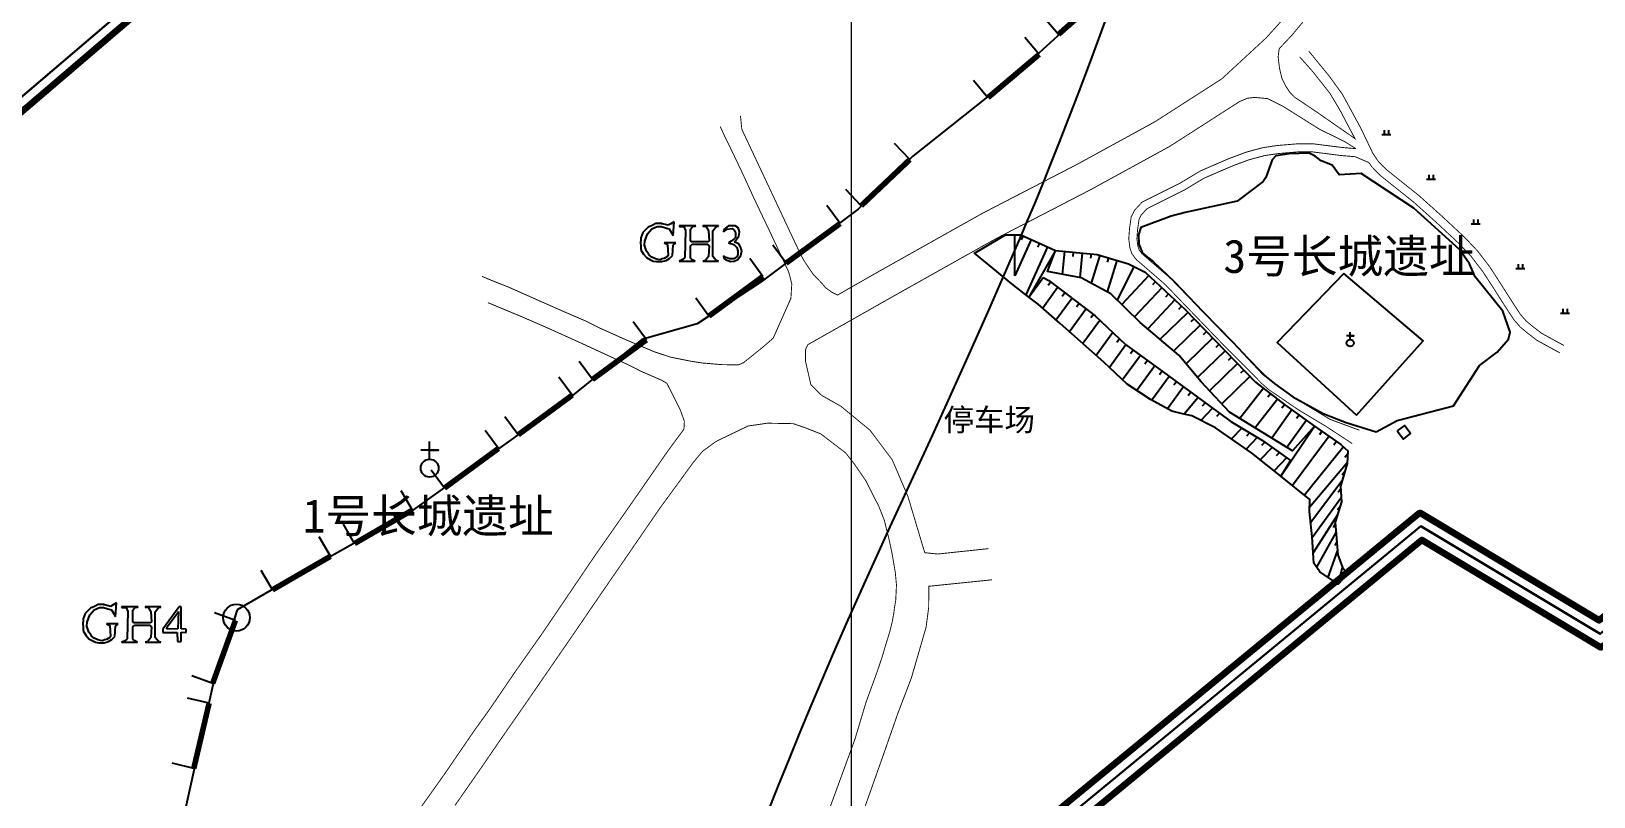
# Model space of a CAD drawing. Header units: millimetres. Extents: x 37412591 to 74834139, y 4258245 to 8527567.
# Drawn here: x 37414133 to 37414832, y 4261630 to 4261973 of the extents above; entities that cross this region are included whole.
import ezdxf
from ezdxf.enums import TextEntityAlignment as Align

# ---------------------------------------------------------------- set-up
doc = ezdxf.new("R2010")
doc.units = ezdxf.units.MM
doc.linetypes.add('X2', pattern=[10, 8, -2])
doc.linetypes.add('X3', pattern=[5, 4, -1])
for name, color, linetype in [('6号煤底板等高线', 7, 'Continuous'), ('BJ', 7, 'Continuous'), ('DLDW', 11, 'Continuous'), ('DLSS', 4, 'Continuous'), ('DMTZ', 3, 'Continuous'), ('JMD', 6, 'Continuous'), ('MAPLAYER_5', 7, 'Continuous'), ('TREE_LAYER', 7, 'Continuous'), ('ZBTZ', 3, 'Continuous'), ('图层1', 7, 'Continuous')]:
    doc.layers.add(name, color=color, linetype=linetype)
doc.layers.add('ASSIST', color=7, linetype='Continuous', plot=False)
doc.layers.add('保安煤柱线', color=1, linetype='线圈线（保安煤柱线） ----0-----0----0-----0----0-----0--', lineweight=30)
doc.styles.add('宋体', font='SimSun.ttf', dxfattribs={"height": 2})
doc.linetypes.add('1161', pattern='A,0,[149,AAA.SHX,S=0.15,R=0,X=0,Y=0],-1.6', length=1.6)
doc.linetypes.add('444', pattern='A,4.5,[145,AAA.SHX,S=1,R=0,X=0,Y=1],4.5,-0.5,[146,AAA.SHX,S=1,R=0,X=0,Y=0],-0.5', length=10)
doc.linetypes.add('FENCELINE1', pattern='A,6.35,-2.54,[133,ltypeshp.shx,S=2.54,R=0,X=-2.54,Y=0],-2.54,25.4', length=36.83)
doc.linetypes.add('线圈线（保安煤柱线） ----0-----0----0-----0----0-----0--', pattern='A,14.5,-2,[133,ltypeshp.shx,S=0.5,R=0,X=0,Y=0],-3,25.4', length=44.9)

# ---------------------------------------------------------------- blocks, each defined once
blk = doc.blocks.new('gc282')
at = {"linetype": 'Continuous'}
for points in [[(0, 1.6), (0.8, 1.6), (-0.8, 1.6)], [(0, 0.8), (0, 1.6), (0, 2.4)]]:
    blk.add_lwpolyline(points, dxfattribs=at)
blk.add_circle((0, 0), 0.8, dxfattribs=at)
blk = doc.blocks.new('gc119')
for p, q in [((-1, 0), (1, 0)), ((-0.5, 1), (-0.5, 0)), ((0.5, 1), (0.5, 0))]:
    blk.add_line(p, q)
blk = doc.blocks.new('7')
at = {"layer": 'BJ'}
for p, q in [((-3, 0), (-3, 2)), ((3, 0), (3, 2))]:
    blk.add_line(p, q, dxfattribs=at)
at = {"layer": 'BJ', "const_width": 0.5}
blk.add_lwpolyline([(-3, 0), (3, 0)], dxfattribs=at)
blk = doc.blocks.new('*E40')
at = {"layer": '图层1', "lineweight": 15}
for p, xscale, yscale, rotation in [((1106783, 3433817), 4999.999995930825, 5000.000000953673, 41.41326510113162), ((1075381, 3405216), 4999.99999697427, 5000.000000953673, 40.18612156290437), ((1018024, 3357470), 4999.999998545144, 5000.000000953673, 43.51513070621582), ((985618, 3330303), 5000.000001420904, 4999.999999999994, 36.26294556934471), ((951080, 3306632), 5000.000001420904, 4999.999999999994, 36.26294556934471), ((898866, 3278199), 5000.000001420904, 4999.999999999994, 36.26294556934471), ((865636, 3253449), 5000.000001420904, 4999.999999999994, 36.26294556934471), ((832571, 3229560), 5000.000001420904, 4999.999999999994, 36.26294556934471), ((793223, 3203377), 4999.999997710018, 5000.000000000002, 30.0377956473408), ((756469, 3182641), 4999.999997710018, 5000.000000000002, 30.0377956473408), ((721821, 3147363), 4999.999999121524, 5000.000000953673, 70.12100120253399), ((711685, 3109781), 4999.999998315005, 5000.000000953668, 76.77431076027469)]:
    blk.add_blockref('7', p, dxfattribs=dict(at, xscale=xscale, yscale=yscale, rotation=rotation))
blk = doc.blocks.new('SUB_BLK_48')
at = {"color": 4}
blk.add_circle((0, 0), 0.5, dxfattribs=at)

msp = doc.modelspace()

# ---------------------------------------------------------------- linework, layer by layer
at = {"linetype": 'ByBlock', "lineweight": 20}
msp.add_line((37414500, 4258300.88, 4910.12), (37414500, 4263462.94, 4910.12), dxfattribs=at)
at = {"color": 1, "linetype": 'FENCELINE1', "lineweight": 30, "ltscale": 2}
msp.add_line((37415664.8, 4263256.88, 4911.4), (37412934.63, 4260923.63, 4911.4), dxfattribs=at)
at = {"color": 1, "lineweight": 100, "ltscale": 10, "elevation": 1295.67}
msp.add_lwpolyline([(37413633.92, 4261260.19), (37413509.14, 4261408.06), (37414990.14, 4262673.74), (37415123.6, 4262517.44), (37414883.13, 4262194.51), (37414963.55, 4262099.32), (37414980.5, 4261829.13), (37414834.97, 4261709.37), (37414754.59, 4261757.6), (37414557.63, 4261595.53), (37414091.19, 4261078.21), (37413948.29, 4261167.05), (37413786.59, 4261178.42), (37413633.92, 4261260.19)], dxfattribs=at)
at = {"color": 3, "lineweight": 100, "ltscale": 10}
msp.add_polyline3d([(37413501.52, 4261401.53, 0), (37413627.52, 4261252.28, 1276.58), (37413783.75, 4261168.59, 1276.58), (37413945.12, 4261157.25, 1276.58), (37414093.01, 4261065.3, 20.79), (37414564.56, 4261588.28, -1731.01), (37414755.49, 4261745.4, 0), (37414835.87, 4261697.17, 0), (37414990.8, 4261824.65, 0), (37414973.33, 4262103.25, 0)], dxfattribs=at)
at = {"layer": '6号煤底板等高线', "elevation": 3681.95}
msp.add_lwpolyline([(37414463.05, 4261624.5), (37414467.37, 4261635.43), (37414472.09, 4261647.12), (37414477.05, 4261659.25), (37414482, 4261671.13), (37414487.06, 4261683.09), (37414492.18, 4261695.02), (37414497.99, 4261708.31), (37414505.74, 4261725.57), (37414517.41, 4261751.19), (37414536.27, 4261792.18), (37414542.01, 4261804.74), (37414551.58, 4261825.96), (37414561.07, 4261847.25), (37414571.12, 4261870.16), (37414575.4, 4261880.07), (37414578.65, 4261887.71), (37414582.4, 4261896.68), (37414585.99, 4261905.43), (37414589.66, 4261914.52), (37414592.91, 4261922.72), (37414597.42, 4261934.27), (37414602.03, 4261946.27), (37414606.67, 4261958.52), (37414610.88, 4261969.82), (37414615.36, 4261982.07)], dxfattribs=at)
at = {"layer": 'ASSIST', "linetype": 'Continuous', "flags": 128}
for points in [[(37414569.05, 4261882.08), (37414575.84, 4261882.08), (37414591.43, 4261875.05), (37414579.48, 4261854.17), (37414571.83, 4261860.14), (37414555.08, 4261873.83)], [(37414591.43, 4261875.05), (37414610.09, 4261873.28), (37414624.15, 4261869), (37414631.59, 4261865.37), (37414649.49, 4261848.55), (37414680.97, 4261816.09), (37414694.11, 4261805.87), (37414707.48, 4261796.41), (37414697.54, 4261785.24), (37414669.33, 4261802.65), (37414656.73, 4261816.21), (37414646.71, 4261828.08), (37414629.32, 4261842.74), (37414616.23, 4261855.58), (37414602.9, 4261862.76), (37414587.88, 4261865.55)], [(37414585.83, 4261862.94), (37414588.44, 4261861.61), (37414609.2, 4261845.76), (37414622.74, 4261832.92), (37414639.81, 4261820.5), (37414659.99, 4261805.68), (37414669.99, 4261798.36), (37414684.08, 4261789.88), (37414696.62, 4261780.92), (37414692.29, 4261773.99), (37414679.19, 4261784.44), (37414663.1, 4261795.54), (37414652.5, 4261800.92), (37414648.36, 4261801.84), (37414643.46, 4261803.05), (37414633.96, 4261808.32), (37414623.48, 4261815.14), (37414613.02, 4261825.03), (37414593.53, 4261842.32), (37414583.61, 4261850.95), (37414579.48, 4261854.17)], [(37414707.48, 4261796.41), (37414719.18, 4261788.14), (37414722.33, 4261785.27), (37414722.03, 4261779.59), (37414719.14, 4261769.41), (37414719.53, 4261762.51), (37414716.69, 4261753.28), (37414717.84, 4261738.67), (37414719.89, 4261733.11), (37414722.38, 4261730.26), (37414718.05, 4261725.63), (37414709.82, 4261731.13), (37414707.14, 4261734.92), (37414706.43, 4261746.76), (37414705.17, 4261758.17), (37414705.39, 4261763.54), (37414692.29, 4261773.99)]]:
    msp.add_lwpolyline(points, close=True, dxfattribs=at)
at = {"layer": 'DLDW', "linetype": '1161', "elevation": 4910.12, "flags": 128}
msp.add_lwpolyline([(37414726.26, 4261801.27), (37414756.05, 4261834.53), (37414720.52, 4261864.66), (37414690.65, 4261833.83)], close=True, dxfattribs=at)
at = {"layer": 'DLSS', "linetype": 'X2', "const_width": 0.4, "elevation": 4910.12, "flags": 128}
msp.add_lwpolyline([(37414691.6, 4261965.38), (37414697.2, 4261971.3), (37414702.96, 4261978.19), (37414708.8, 4261985.72), (37414713.91, 4261993.16), (37414719.8, 4262002.46), (37414726.3, 4262014.05), (37414731.32, 4262024.87), (37414736.21, 4262036.78), (37414739.51, 4262046.45), (37414742.18, 4262055.7), (37414744.23, 4262063.53), (37414746.39, 4262074.58), (37414748.08, 4262086.06), (37414749.3, 4262096.96), (37414750.69, 4262114.98), (37414752.32, 4262143.96), (37414755.2, 4262188.65), (37414759.28, 4262232.54), (37414762.85, 4262257.43), (37414767.3, 4262282.9), (37414772.09, 4262304.91), (37414779.11, 4262332.43), (37414786.63, 4262358.39), (37414796.08, 4262386.36), (37414804.29, 4262407.88), (37414813.4, 4262429.27), (37414823.03, 4262450.57), (37414832.24, 4262469.04), (37414842.43, 4262487.73), (37414853.69, 4262507.54), (37414867.64, 4262529.98), (37414880.38, 4262548.97), (37414894.32, 4262568.58), (37414907.74, 4262585.76), (37414925.29, 4262606.59), (37414938.16, 4262621.19), (37414958.76, 4262642.91)], dxfattribs=at)
at = {"layer": 'DLSS', "linetype": 'Continuous', "const_width": 0.4, "flags": 128}
for points, elevation in [([(37414450.33, 4261935.32), (37414450.94, 4261929.28), (37414472.22, 4261883.98), (37414477.12, 4261873.54), (37414478.91, 4261870.23), (37414482.91, 4261864.35), (37414486.61, 4261860.51), (37414488.45, 4261858.35), (37414491.34, 4261856.26), (37414493.81, 4261855.03), (37414497.62, 4261857.25), (37414512.54, 4261865.75), (37414558.33, 4261891.46), (37414601.25, 4261913.67), (37414635.94, 4261932.65), (37414665.92, 4261951.89), (37414685.81, 4261970.24), (37414703.35, 4261989.71)], 3568.18), ([(37414673.82, 4261941.68), (37414677.37, 4261943.2), (37414680.62, 4261943.57), (37414686.33, 4261943.03), (37414693.42, 4261939.51), (37414709.74, 4261929.27), (37414720.92, 4261923.78), (37414725.98, 4261920.6)], 4910.12), ([(37414725.98, 4261920.6), (37414719.36, 4261921.19), (37414706.75, 4261922.79), (37414699.95, 4261922.79), (37414690.88, 4261922.04), (37414684.19, 4261921.04), (37414676.9, 4261919.07), (37414669.12, 4261916.17), (37414656.39, 4261910.67), (37414647.31, 4261905.24), (37414638.53, 4261900.85), (37414630.18, 4261896.65), (37414626.8, 4261892.99), (37414625.33, 4261890.12), (37414624.56, 4261884.7), (37414624.24, 4261880.14), (37414624.76, 4261876.18), (37414625.61, 4261873.63), (37414627.39, 4261871.16), (37414631.73, 4261867.39), (37414640.41, 4261859.9), (37414652.99, 4261846.86), (37414665.82, 4261833.57), (37414677.15, 4261822.26), (37414683.91, 4261815.34), (37414686.86, 4261812.74), (37414691.26, 4261809.77), (37414699.94, 4261803.83), (37414712.45, 4261796.32), (37414724.31, 4261788.55)], 4910.12), ([(37414731.83, 4261914.36), (37414733.14, 4261912.43), (37414736.94, 4261908.57), (37414751.97, 4261896.56), (37414762.3, 4261887.28), (37414771.94, 4261878.3), (37414777.54, 4261872.4), (37414782.78, 4261865.59), (37414786.27, 4261860.23), (37414792.29, 4261850.77), (37414796.72, 4261844), (37414799.58, 4261840.75), (37414802.41, 4261838.37), (37414806.99, 4261834.82), (37414817.31, 4261829.16)], 4910.12)]:
    msp.add_lwpolyline(points, dxfattribs=dict(at, elevation=elevation))
at = {"layer": 'DLSS', "linetype": 'X3', "const_width": 0.4, "elevation": 4910.12, "flags": 128}
for points in [[(37414691.6, 4261965.38), (37414691.13, 4261961.59), (37414691.79, 4261956.46), (37414692.86, 4261951.98), (37414694.51, 4261948.68), (37414696.43, 4261945.78), (37414698.32, 4261943.82), (37414708.94, 4261936.66), (37414725.56, 4261925.1), (37414718.77, 4261937.96), (37414714.31, 4261945.44), (37414706.29, 4261955.54), (37414700.76, 4261961.72)], [(37414704.83, 4261964.33), (37414713.87, 4261953.29), (37414719.95, 4261944.92), (37414728.17, 4261929.77), (37414733.6, 4261918.46), (37414736.06, 4261914.83), (37414739.47, 4261911.37), (37414754.4, 4261899.43), (37414764.84, 4261890.05), (37414774.59, 4261880.97), (37414780.4, 4261874.85), (37414785.85, 4261867.77), (37414789.44, 4261862.26), (37414795.46, 4261852.81), (37414799.72, 4261846.28), (37414802.22, 4261843.45), (37414804.77, 4261841.3), (37414809.06, 4261837.98), (37414819.12, 4261832.46)], [(37414731.83, 4261914.36), (37414725.66, 4261916.99), (37414718.97, 4261917.58), (37414706.52, 4261919.17), (37414700.1, 4261919.17), (37414691.3, 4261918.43), (37414684.93, 4261917.48), (37414678.01, 4261915.61), (37414670.47, 4261912.8), (37414658.05, 4261907.43), (37414649.05, 4261902.05), (37414640.16, 4261897.6), (37414632.4, 4261893.7), (37414629.8, 4261890.9), (37414628.84, 4261889.01), (37414628.17, 4261884.31), (37414627.88, 4261880.25), (37414628.31, 4261877), (37414628.88, 4261875.3), (37414630.08, 4261873.63), (37414634.1, 4261870.13), (37414642.9, 4261862.54), (37414655.6, 4261849.38), (37414668.41, 4261836.11), (37414679.73, 4261824.82), (37414686.41, 4261817.97), (37414689.08, 4261815.62), (37414693.3, 4261812.78), (37414701.9, 4261806.89), (37414714.38, 4261799.4), (37414727.54, 4261794.52)]]:
    msp.add_lwpolyline(points, dxfattribs=at)
at = {"layer": 'DLSS', "linetype": 'Continuous', "elevation": 3568.18, "flags": 128}
for points in [[(37414673.82, 4261941.68, 0.4, 0.4, 0), (37414642.51, 4261921.59, 0.4, 0.4, 0), (37414607.3, 4261902.32, 0.4, 0.4, 0), (37414564.44, 4261880.14, 0.4, 0.4, 0), (37414518.82, 4261854.53, 0.4, 0.4, 0), (37414480.47, 4261832.81, 0.4, 0.4, 0), (37414479.5, 4261830.71, 0.4, 0.4, 0), (37414479.5, 4261825.27, 0.4, 0.4, 0), (37414481.89, 4261814.82, 0.4, 0.4, 0), (37414486.71, 4261810.13, 0.4, 0.4, 0), (37414495.35, 4261805.22, 0.4, 0.4, 0), (37414508.33, 4261794.55, 0.4, 0.4, 0), (37414518.34, 4261781.24, 0.4, 0.4, 0), (37414525.33, 4261764.88, 0.4, 0.4, 0), (37414532.86, 4261739.68, 0.4, 0.4, 0), (37414538.67, 4261739.08, 0.4, 0.4, 0), (37414561.52, 4261741.5, 0, 0, 0)], [(37414337.22, 4261851.67, 0.4, 0.4, 0), (37414353.11, 4261845.04, 0.4, 0.4, 0), (37414363.04, 4261840.72, 0.4, 0.4, 0), (37414379.57, 4261833.27, 0.4, 0.4, 0), (37414393.37, 4261826.87, 0.4, 0.4, 0), (37414400.18, 4261823.79, 0.4, 0.4, 0), (37414405.74, 4261820.94, 0.4, 0.4, 0), (37414415.16, 4261816.86, 0.4, 0.4, 0), (37414417.4, 4261815.49, 0.4, 0.4, 0), (37414423.41, 4261803.57, 0.4, 0.4, 0), (37414425.21, 4261798.52, 0.4, 0.4, 0), (37414425.01, 4261794.99, 0.4, 0.4, 0), (37414417.69, 4261785.08, 0.4, 0.4, 0), (37414400.81, 4261760.75, 0.4, 0.4, 0), (37414385.31, 4261738.61, 0.4, 0.4, 0), (37414362, 4261704.18, 0.4, 0.4, 0), (37414349.8, 4261686.87, 0.4, 0.4, 0), (37414338.31, 4261670.02, 0.4, 0.4, 0), (37414334.96, 4261665.33, 0.4, 0.4, 0), (37414331.11, 4261659.99, 0.4, 0.4, 0), (37414317.58, 4261640.25, 0.4, 0.4, 0), (37414305.88, 4261623.77, 0.4, 0.4, 0)], [(37414337.22, 4261851.66, 0.4, 0.4, 0), (37414353.12, 4261845.03, 0.4, 0.4, 0), (37414363.05, 4261840.72, 0.4, 0.4, 0), (37414379.58, 4261833.26, 0.4, 0.4, 0), (37414393.38, 4261826.86, 0.4, 0.4, 0), (37414400.18, 4261823.78, 0.4, 0.4, 0), (37414405.75, 4261820.93, 0.4, 0.4, 0), (37414415.17, 4261816.85, 0.4, 0.4, 0), (37414417.41, 4261815.48, 0.4, 0.4, 0), (37414423.42, 4261803.57, 0.4, 0.4, 0), (37414425.21, 4261798.51, 0.4, 0.4, 0), (37414425.02, 4261794.98, 0.4, 0.4, 0), (37414417.7, 4261785.07, 0.4, 0.4, 0), (37414400.82, 4261760.74, 0.4, 0.4, 0), (37414385.32, 4261738.61, 0.4, 0.4, 0), (37414362.01, 4261704.18, 0.4, 0.4, 0), (37414349.8, 4261686.87, 0.4, 0.4, 0), (37414338.32, 4261670.01, 0.4, 0.4, 0), (37414334.97, 4261665.32, 0.4, 0.4, 0), (37414331.12, 4261659.99, 0.4, 0.4, 0), (37414317.59, 4261640.25, 0.4, 0.4, 0), (37414305.89, 4261623.76, 0.4, 0.4, 0)], [(37414322.46, 4261626.47, 0.4, 0.4, 0), (37414334.84, 4261644.24, 0.4, 0.4, 0), (37414341.31, 4261653.72, 0.4, 0.4, 0), (37414355.76, 4261674.49, 0.4, 0.4, 0), (37414364.9, 4261687.77, 0.4, 0.4, 0), (37414375.49, 4261703.14, 0.4, 0.4, 0), (37414386.8, 4261719.7, 0.4, 0.4, 0), (37414399.93, 4261738.76, 0.4, 0.4, 0), (37414414.25, 4261759.62, 0.4, 0.4, 0), (37414429.37, 4261780.32, 0.4, 0.4, 0), (37414433.4, 4261785.12, 0.4, 0.4, 0), (37414439.41, 4261789.51, 0.4, 0.4, 0), (37414453.68, 4261796.4, 0.4, 0.4, 0), (37414462.39, 4261797.67, 0.4, 0.4, 0), (37414474.01, 4261797.46, 0.4, 0.4, 0), (37414479.46, 4261795.57, 0.4, 0.4, 0), (37414486.32, 4261792.87, 0.4, 0.4, 0), (37414497.42, 4261784.38, 0.4, 0.4, 0), (37414501.34, 4261779.38, 0.4, 0.4, 0), (37414506.47, 4261771.91, 0.4, 0.4, 0), (37414512.35, 4261760.3, 0.4, 0.4, 0), (37414514.79, 4261754.1, 0.4, 0.4, 0), (37414516.82, 4261745.85, 0.4, 0.4, 0), (37414518.09, 4261740.08, 0.4, 0.4, 0), (37414519.66, 4261730.98, 0.4, 0.4, 0), (37414520.2, 4261725.21, 0.4, 0.4, 0), (37414519.87, 4261718.38, 0.4, 0.4, 0), (37414519.31, 4261715.06, 0.4, 0.4, 0), (37414519.01, 4261712.68, 0.4, 0.4, 0), (37414518.35, 4261708.94, 0.4, 0.4, 0), (37414517.17, 4261704.12, 0.4, 0.4, 0), (37414515.63, 4261699.25, 0.4, 0.4, 0), (37414513.7, 4261692.69, 0.4, 0.4, 0), (37414511.3, 4261685.64, 0.4, 0.4, 0), (37414506.62, 4261672.87, 0.4, 0.4, 0), (37414501.57, 4261656.06, 0.4, 0.4, 0), (37414448.36, 4261510.47, 0, 0, 0)], [(37414562.98, 4261727.54, 0.4, 0.4, 0), (37414534.7, 4261724.64, 0.4, 0.4, 0), (37414534.61, 4261715.14, 0.4, 0.4, 0), (37414533.48, 4261706.38, 0.4, 0.4, 0), (37414526.89, 4261683.63, 0.4, 0.4, 0), (37414520.78, 4261667.62, 0.4, 0.4, 0), (37414514.27, 4261648.96, 0.4, 0.4, 0), (37414506.06, 4261625.79, 0.4, 0.4, 0)], [(37414562.99, 4261727.53, 0.4, 0.4, 0), (37414534.7, 4261724.64, 0.4, 0.4, 0), (37414534.62, 4261715.13, 0.4, 0.4, 0), (37414533.49, 4261706.38, 0.4, 0.4, 0), (37414526.9, 4261683.62, 0.4, 0.4, 0), (37414520.79, 4261667.62, 0.4, 0.4, 0), (37414514.27, 4261648.95, 0.4, 0.4, 0), (37414506.07, 4261625.79, 0.4, 0.4, 0)]]:
    msp.add_lwpolyline(points, format="xyseb", dxfattribs=at)
at = {"layer": 'DLSS', "linetype": 'Continuous', "const_width": 0.4, "elevation": 3568.18}
for points in [[(37414334.5, 4261863.44), (37414339.54, 4261861.35), (37414346.7, 4261858.51), (37414354.71, 4261854.94), (37414363.23, 4261851.17), (37414371.53, 4261847.51), (37414381.08, 4261843.39), (37414387.79, 4261840.07), (37414399.49, 4261834.82), (37414411.75, 4261829.65), (37414419.11, 4261827.24), (37414427.81, 4261825.49), (37414432.8, 4261824.68), (37414441.75, 4261823.91), (37414449.42, 4261823.78), (37414451.75, 4261824.79), (37414460.96, 4261832.23), (37414465, 4261835.77), (37414468.72, 4261844.14), (37414472.91, 4261853.59), (37414473.32, 4261860.04), (37414471.97, 4261865.31), (37414467.97, 4261873.91), (37414463.25, 4261883.97), (37414456.55, 4261898.04), (37414451.15, 4261909.82), (37414445.18, 4261922.29), (37414443.55, 4261925.52), (37414441.25, 4261930.54)], [(37414334.51, 4261863.43), (37414339.54, 4261861.34), (37414346.71, 4261858.5), (37414354.72, 4261854.94), (37414363.24, 4261851.16), (37414371.54, 4261847.51), (37414381.09, 4261843.39), (37414387.8, 4261840.06), (37414399.5, 4261834.82), (37414411.75, 4261829.64), (37414419.12, 4261827.23), (37414427.82, 4261825.48), (37414432.81, 4261824.67), (37414441.76, 4261823.9), (37414449.42, 4261823.77), (37414451.76, 4261824.79), (37414460.97, 4261832.23), (37414465.01, 4261835.76), (37414468.73, 4261844.13), (37414472.92, 4261853.58), (37414473.33, 4261860.03), (37414471.97, 4261865.3), (37414467.98, 4261873.9), (37414463.26, 4261883.97), (37414456.56, 4261898.03), (37414451.15, 4261909.81), (37414445.18, 4261922.29), (37414443.56, 4261925.51), (37414441.26, 4261930.53)]]:
    msp.add_lwpolyline(points, dxfattribs=at)
at = {"layer": 'DMTZ', "linetype": 'Continuous'}
for p, q in [((37414573.05, 4261882.08, 4910.12), (37414573.05, 4261863.7, 4910.12)), ((37414580.59, 4261879.94, 4910.12), (37414573.26, 4261863.65, 4910.12)), ((37414576.94, 4261881.58, 4910.12), (37414576.12, 4261879.75, 4910.12)), ((37414584.24, 4261878.29, 4910.12), (37414583.42, 4261876.47, 4910.12)), ((37414587.89, 4261876.65, 4910.12), (37414578.21, 4261855.17, 4910.12)), ((37414595.41, 4261874.67, 4910.12), (37414594.43, 4261864.33, 4910.12)), ((37414599.39, 4261874.29, 4910.12), (37414599.2, 4261872.3, 4910.12)), ((37414603.38, 4261873.92, 4910.12), (37414602.32, 4261862.87, 4910.12)), ((37414607.36, 4261873.54, 4910.12), (37414607.17, 4261871.55, 4910.12)), ((37414611.29, 4261872.91, 4910.12), (37414607.46, 4261860.31, 4910.12)), ((37414615.12, 4261871.75, 4910.12), (37414614.54, 4261869.83, 4910.12)), ((37414618.94, 4261870.58, 4910.12), (37414614.64, 4261856.44, 4910.12)), ((37414626.45, 4261867.88, 4910.12), (37414619.09, 4261852.77, 4910.12)), ((37414592.47, 4261858.53, 4910.12), (37414585.7, 4261849.14, 4910.12)), ((37414589.29, 4261860.96, 4910.12), (37414588.13, 4261859.34, 4910.12)), ((37414633.25, 4261863.81, 4910.12), (37414621.06, 4261850.84, 4910.12)), ((37414639.08, 4261858.33, 4910.12), (37414626.77, 4261845.24, 4910.12)), ((37414636.17, 4261861.07, 4910.12), (37414634.8, 4261859.61, 4910.12)), ((37414598.83, 4261853.68, 4910.12), (37414591.73, 4261843.89, 4910.12)), ((37414595.65, 4261856.1, 4910.12), (37414594.48, 4261854.48, 4910.12)), ((37414602.01, 4261851.25, 4910.12), (37414600.83, 4261849.63, 4910.12)), ((37414644.91, 4261852.85, 4910.12), (37414632.72, 4261839.88, 4910.12)), ((37414642, 4261855.59, 4910.12), (37414640.63, 4261854.13, 4910.12)), ((37414647.83, 4261850.11, 4910.12), (37414646.46, 4261848.65, 4910.12)), ((37414605.19, 4261848.82, 4910.12), (37414597.73, 4261838.6, 4910.12)), ((37414611.34, 4261843.73, 4910.12), (37414603.72, 4261833.29, 4910.12)), ((37414608.37, 4261846.39, 4910.12), (37414607.19, 4261844.78, 4910.12)), ((37414650.68, 4261847.31, 4910.12), (37414638.23, 4261835.23, 4910.12)), ((37414653.47, 4261844.44, 4910.12), (37414652.03, 4261843.05, 4910.12)), ((37414617.15, 4261838.22, 4910.12), (37414609.7, 4261827.98, 4910.12)), ((37414656.25, 4261841.57, 4910.12), (37414644.37, 4261830.05, 4910.12)), ((37414659.04, 4261838.7, 4910.12), (37414657.6, 4261837.31, 4910.12)), ((37414622.98, 4261832.75, 4910.12), (37414615.61, 4261822.59, 4910.12)), ((37414620.05, 4261835.47, 4910.12), (37414618.88, 4261833.85, 4910.12)), ((37414626.21, 4261830.39, 4910.12), (37414625.03, 4261828.78, 4910.12)), ((37414661.82, 4261835.83, 4910.12), (37414649.92, 4261824.28, 4910.12)), ((37414667.39, 4261830.09, 4910.12), (37414655.09, 4261818.15, 4910.12)), ((37414664.61, 4261832.96, 4910.12), (37414663.17, 4261831.57, 4910.12)), ((37414629.45, 4261828.04, 4910.12), (37414621.42, 4261817.09, 4910.12)), ((37414635.92, 4261823.33, 4910.12), (37414627.81, 4261812.32, 4910.12)), ((37414632.68, 4261825.69, 4910.12), (37414631.5, 4261824.08, 4910.12)), ((37414672.96, 4261824.34, 4910.12), (37414660.45, 4261812.21, 4910.12)), ((37414670.18, 4261827.22, 4910.12), (37414668.74, 4261825.82, 4910.12)), ((37414642.38, 4261818.62, 4910.12), (37414634.54, 4261808, 4910.12)), ((37414639.15, 4261820.98, 4910.12), (37414637.96, 4261819.37, 4910.12)), ((37414645.6, 4261816.25, 4910.12), (37414644.41, 4261814.64, 4910.12)), ((37414678.53, 4261818.6, 4910.12), (37414665.89, 4261806.34, 4910.12)), ((37414675.75, 4261821.47, 4910.12), (37414674.31, 4261820.08, 4910.12)), ((37414648.82, 4261813.88, 4910.12), (37414641.53, 4261804.11, 4910.12)), ((37414655.27, 4261809.14, 4910.12), (37414649.09, 4261801.68, 4910.12)), ((37414652.05, 4261811.51, 4910.12), (37414650.83, 4261809.93, 4910.12)), ((37414684.52, 4261813.33, 4910.12), (37414673.98, 4261799.78, 4910.12)), ((37414690.83, 4261808.41, 4910.12), (37414680.83, 4261795.55, 4910.12)), ((37414687.68, 4261810.87, 4910.12), (37414686.45, 4261809.29, 4910.12)), ((37414661.72, 4261804.41, 4910.12), (37414656.52, 4261798.88, 4910.12)), ((37414658.49, 4261806.77, 4910.12), (37414657.15, 4261805.3, 4910.12)), ((37414664.95, 4261802.05, 4910.12), (37414663.55, 4261800.62, 4910.12)), ((37414697.25, 4261803.64, 4910.12), (37414688.28, 4261790.95, 4910.12)), ((37414693.99, 4261805.96, 4910.12), (37414692.76, 4261804.38, 4910.12)), ((37414700.52, 4261801.33, 4910.12), (37414699.36, 4261799.7, 4910.12)), ((37414674.92, 4261795.39, 4910.12), (37414670.2, 4261790.64, 4910.12)), ((37414703.78, 4261799.02, 4910.12), (37414695.1, 4261786.75, 4910.12)), ((37414710.74, 4261794.1, 4910.12), (37414709.59, 4261792.47, 4910.12)), ((37414681.77, 4261791.27, 4910.12), (37414676.78, 4261786.1, 4910.12)), ((37414678.35, 4261793.33, 4910.12), (37414676.95, 4261791.9, 4910.12)), ((37414685.14, 4261789.12, 4910.12), (37414683.76, 4261787.67, 4910.12)), ((37414714.01, 4261791.79, 4910.12), (37414697.61, 4261769.75, 4910.12)), ((37414720.41, 4261787.01, 4910.12), (37414702.92, 4261765.51, 4910.12)), ((37414717.28, 4261789.48, 4910.12), (37414716.05, 4261787.9, 4910.12)), ((37414688.4, 4261786.79, 4910.12), (37414683.16, 4261781.27, 4910.12)), ((37414694.91, 4261782.14, 4910.12), (37414689.41, 4261776.28, 4910.12)), ((37414691.65, 4261784.47, 4910.12), (37414690.28, 4261783.01, 4910.12)), ((37414722.25, 4261783.86, 4910.12), (37414720.99, 4261782.31, 4910.12)), ((37414722.04, 4261779.87, 4910.12), (37414705.24, 4261759.9, 4910.12)), ((37414721.01, 4261776.01, 4910.12), (37414719.76, 4261774.45, 4910.12)), ((37414719.92, 4261772.16, 4910.12), (37414705.73, 4261753.13, 4910.12)), ((37414719.2, 4261768.27, 4910.12), (37414718.05, 4261766.64, 4910.12)), ((37414719.43, 4261764.28, 4910.12), (37414706.45, 4261746.37, 4910.12)), ((37414718.88, 4261760.38, 4910.12), (37414717.73, 4261758.74, 4910.12)), ((37414717.7, 4261756.56, 4910.12), (37414706.86, 4261739.58, 4910.12)), ((37414716.73, 4261752.71, 4910.12), (37414715.72, 4261750.99, 4910.12)), ((37414717.05, 4261748.72, 4910.12), (37414708.37, 4261733.18, 4910.12)), ((37414717.68, 4261740.75, 4910.12), (37414713.39, 4261728.75, 4910.12)), ((37414717.36, 4261744.74, 4910.12), (37414716.49, 4261742.93, 4910.12)), ((37414719.88, 4261733.12, 4910.12), (37414718.05, 4261725.63, 4910.12))]:
    msp.add_line(p, q, dxfattribs=at)
at = {"layer": 'DMTZ', "linetype": 'Continuous', "elevation": 4910.12}
for points in [[(37414569.05, 4261882.08), (37414575.84, 4261882.08), (37414591.43, 4261875.05)], [(37414591.43, 4261875.05), (37414610.09, 4261873.28), (37414624.15, 4261869), (37414631.59, 4261865.37), (37414649.49, 4261848.55), (37414680.97, 4261816.09), (37414694.11, 4261805.87), (37414707.48, 4261796.41)], [(37414585.83, 4261862.94), (37414588.44, 4261861.61), (37414609.2, 4261845.76), (37414622.74, 4261832.92), (37414639.81, 4261820.5), (37414659.99, 4261805.68), (37414669.99, 4261798.36), (37414684.08, 4261789.88), (37414696.62, 4261780.92)], [(37414707.48, 4261796.41), (37414719.18, 4261788.14), (37414722.33, 4261785.27), (37414722.03, 4261779.59), (37414719.14, 4261769.41), (37414719.53, 4261762.51), (37414716.69, 4261753.28), (37414717.84, 4261738.67), (37414719.89, 4261733.11), (37414722.38, 4261730.26)]]:
    msp.add_lwpolyline(points, dxfattribs=at)
at = {"layer": 'JMD', "linetype": '444', "elevation": 4910.12, "flags": 128}
msp.add_lwpolyline([(37414735.04, 4261793.8), (37414744.47, 4261798.89), (37414769.73, 4261805.43), (37414781.33, 4261823.55), (37414789.17, 4261829.55), (37414794.3, 4261835.37), (37414795.08, 4261838.42), (37414791.7, 4261847.83), (37414779.41, 4261863.27), (37414776.84, 4261869.11), (37414772.31, 4261875.43), (37414751.89, 4261894.03), (37414728.34, 4261909.47), (37414718.53, 4261908.93), (37414715.37, 4261913.21), (37414710.39, 4261915.14), (37414707.71, 4261917.28), (37414705.04, 4261918.56), (37414696.03, 4261918.23), (37414690.17, 4261917.36), (37414688.48, 4261915.64), (37414685.56, 4261907.7), (37414684.49, 4261905.85), (37414672.72, 4261897.09), (37414649.46, 4261892.01), (37414643.16, 4261890.33), (37414629.62, 4261885.35), (37414628.64, 4261882.02), (37414628.72, 4261877.9), (37414630.4, 4261873.74), (37414635.38, 4261869.87), (37414644.52, 4261861.15), (37414657.36, 4261847.68), (37414670.86, 4261833.89), (37414684.24, 4261819.64), (37414689.63, 4261815.33), (37414697.79, 4261809.52), (37414711.32, 4261802.07), (37414721.54, 4261797.95)], close=True, dxfattribs=at)
at = {"layer": 'JMD', "linetype": 'Continuous', "elevation": 4910.12, "flags": 128}
msp.add_lwpolyline([(37414744.49, 4261794.18), (37414747.3, 4261790.58), (37414750.47, 4261793.05), (37414747.66, 4261796.65)], close=True, dxfattribs=at)
at = {"layer": 'MAPLAYER_5', "color": 2}
for p, q in [((37414625.82, 4262001.57, 4910.12), (37414572.63, 4261953.12, 4910.12)), ((37414572.63, 4261953.12, 4910.12), (37414527.54, 4261917.19, 4910.12)), ((37414527.54, 4261917.19, 4910.12), (37414503, 4261893.55, 4910.12)), ((37414503, 4261893.55, 4910.12), (37414459.63, 4261860.96, 4910.12)), ((37414459.63, 4261860.96, 4910.12), (37414430.99, 4261842.24, 4910.12)), ((37414430.99, 4261842.24, 4910.12), (37414406.18, 4261835.14, 4910.12)), ((37414406.18, 4261835.14, 4910.12), (37414373.62, 4261808.83, 4910.12)), ((37414373.62, 4261808.83, 4910.12), (37414303.58, 4261758.68, 4910.12)), ((37414303.58, 4261758.68, 4910.12), (37414244, 4261725.06, 4910.12)), ((37414244, 4261725.06, 4910.12), (37414224.98, 4261714.06, 4910.12)), ((37414224.98, 4261714.06, 4910.12), (37414213.96, 4261680.32, 4910.12)), ((37414213.96, 4261680.32, 4910.12), (37414197.46, 4261606.08, 4910.12))]:
    msp.add_line(p, q, dxfattribs=at)
at = {"layer": 'TREE_LAYER', "color": 2}
for p, q in [((37414409.03, 4261885.45, 4910.12), (37414408, 4261884.41, 4910.12)), ((37414410.82, 4261886.2, 4910.12), (37414409.03, 4261885.45, 4910.12)), ((37414410.63, 4261884.7, 4910.12), (37414413.08, 4261885.73, 4910.12)), ((37414412.42, 4261887.05, 4910.12), (37414410.82, 4261886.2, 4910.12)), ((37414413.74, 4261887.14, 4910.12), (37414412.42, 4261887.05, 4910.12)), ((37414413.08, 4261885.73, 4910.12), (37414414.77, 4261885.73, 4910.12)), ((37414415.06, 4261887.14, 4910.12), (37414413.74, 4261887.14, 4910.12)), ((37414414.77, 4261885.73, 4910.12), (37414417.79, 4261884.88, 4910.12)), ((37414417.88, 4261886.3, 4910.12), (37414414.87, 4261887.14, 4910.12)), ((37414414.87, 4261887.14, 4910.12), (37414415.06, 4261887.14, 4910.12)), ((37414419.2, 4261886.95, 4910.12), (37414417.88, 4261886.3, 4910.12)), ((37414420.61, 4261887.8, 4910.12), (37414419.2, 4261886.95, 4910.12)), ((37414419.2, 4261886.95, 4910.12), (37414419.2, 4261886.95, 4910.12)), ((37414420.14, 4261881.78, 4910.12), (37414420.61, 4261887.8, 4910.12)), ((37414430.28, 4261886.11, 4910.12), (37414422.94, 4261886.11, 4910.12)), ((37414422.94, 4261886.11, 4910.12), (37414422.94, 4261885.92, 4910.12)), ((37414422.94, 4261885.92, 4910.12), (37414423.03, 4261885.82, 4910.12)), ((37414423.03, 4261885.82, 4910.12), (37414425.01, 4261885.73, 4910.12)), ((37414425.01, 4261885.73, 4910.12), (37414425.76, 4261883.94, 4910.12)), ((37414428.02, 4261884.6, 4910.12), (37414429.06, 4261885.92, 4910.12)), ((37414429.06, 4261885.92, 4910.12), (37414430, 4261885.92, 4910.12)), ((37414430, 4261885.92, 4910.12), (37414430.28, 4261886.11, 4910.12)), ((37414430.28, 4261886.11, 4910.12), (37414430.28, 4261886.11, 4910.12)), ((37414440.54, 4261886.11, 4910.12), (37414433.48, 4261886.11, 4910.12)), ((37414433.48, 4261886.11, 4910.12), (37414433.48, 4261885.92, 4910.12)), ((37414433.48, 4261885.92, 4910.12), (37414434.8, 4261885.92, 4910.12)), ((37414434.8, 4261885.92, 4910.12), (37414436.02, 4261883.85, 4910.12)), ((37414438, 4261883.85, 4910.12), (37414439.6, 4261885.92, 4910.12)), ((37414439.6, 4261885.92, 4910.12), (37414440.54, 4261885.92, 4910.12)), ((37414440.54, 4261885.92, 4910.12), (37414440.54, 4261886.11, 4910.12)), ((37414444.94, 4261886.11, 4910.12), (37414442.87, 4261884.41, 4910.12)), ((37414447.95, 4261886.11, 4910.12), (37414444.94, 4261886.11, 4910.12)), ((37414449.17, 4261885.35, 4910.12), (37414447.95, 4261886.11, 4910.12)), ((37414447.95, 4261886.11, 4910.12), (37414447.95, 4261886.11, 4910.12)), ((37414449.64, 4261884.51, 4910.12), (37414449.17, 4261885.35, 4910.12)), ((37414405.64, 4261879.52, 4910.12), (37414405.55, 4261878.86, 4910.12)), ((37414405.55, 4261878.86, 4910.12), (37414405.55, 4261878.3, 4910.12)), ((37414405.55, 4261878.3, 4910.12), (37414405.64, 4261877.17, 4910.12)), ((37414405.74, 4261880.65, 4910.12), (37414405.64, 4261879.52, 4910.12)), ((37414406.59, 4261883.1, 4910.12), (37414405.74, 4261880.65, 4910.12)), ((37414408, 4261884.41, 4910.12), (37414406.59, 4261883.1, 4910.12)), ((37414407.34, 4261877.45, 4910.12), (37414407.53, 4261879.24, 4910.12)), ((37414407.53, 4261879.24, 4910.12), (37414408.75, 4261882.53, 4910.12)), ((37414408.75, 4261882.53, 4910.12), (37414410.63, 4261884.7, 4910.12)), ((37414421.46, 4261878.48, 4910.12), (37414416.09, 4261878.48, 4910.12)), ((37414416.09, 4261878.48, 4910.12), (37414417.6, 4261877.64, 4910.12)), ((37414417.79, 4261884.88, 4910.12), (37414418.44, 4261884.7, 4910.12)), ((37414418.44, 4261884.7, 4910.12), (37414420.14, 4261881.78, 4910.12)), ((37414420.14, 4261877.45, 4910.12), (37414421.46, 4261878.48, 4910.12)), ((37414425.76, 4261883.94, 4910.12), (37414425.48, 4261871.8, 4910.12)), ((37414428.02, 4261879.33, 4910.12), (37414428.02, 4261884.6, 4910.12)), ((37414428.3, 4261878.86, 4910.12), (37414428.02, 4261879.33, 4910.12)), ((37414435.74, 4261878.86, 4910.12), (37414428.3, 4261878.86, 4910.12)), ((37414436.3, 4261879.33, 4910.12), (37414435.74, 4261878.86, 4910.12)), ((37414436.02, 4261883.85, 4910.12), (37414436.3, 4261879.33, 4910.12)), ((37414438, 4261872.37, 4910.12), (37414438, 4261883.85, 4910.12)), ((37414442.68, 4261883.38, 4910.12), (37414444.37, 4261884.6, 4910.12)), ((37414442.87, 4261884.41, 4910.12), (37414442.68, 4261883.38, 4910.12)), ((37414444.37, 4261884.6, 4910.12), (37414446.63, 4261884.88, 4910.12)), ((37414446.16, 4261879.24, 4910.12), (37414444.94, 4261878.39, 4910.12)), ((37414444.94, 4261878.39, 4910.12), (37414447.39, 4261877.64, 4910.12)), ((37414447.29, 4261880.08, 4910.12), (37414446.16, 4261879.24, 4910.12)), ((37414446.63, 4261884.88, 4910.12), (37414447.57, 4261884.13, 4910.12)), ((37414448.14, 4261880.84, 4910.12), (37414447.29, 4261880.08, 4910.12)), ((37414447.57, 4261884.13, 4910.12), (37414448.14, 4261882.91, 4910.12)), ((37414447.67, 4261878.77, 4910.12), (37414449.64, 4261881.4, 4910.12)), ((37414449.55, 4261877.92, 4910.12), (37414447.67, 4261878.77, 4910.12)), ((37414448.14, 4261882.91, 4910.12), (37414448.14, 4261880.84, 4910.12)), ((37414449.93, 4261883.19, 4910.12), (37414449.64, 4261884.51, 4910.12)), ((37414449.64, 4261881.4, 4910.12), (37414449.93, 4261883.19, 4910.12)), ((37414405.64, 4261877.17, 4910.12), (37414405.74, 4261875.38, 4910.12)), ((37414405.74, 4261875.38, 4910.12), (37414406.96, 4261873.4, 4910.12)), ((37414406.96, 4261873.4, 4910.12), (37414408.28, 4261871.8, 4910.12)), ((37414408.19, 4261874.72, 4910.12), (37414407.34, 4261877.45, 4910.12)), ((37414409.31, 4261873.31, 4910.12), (37414408.19, 4261874.72, 4910.12)), ((37414408.28, 4261871.8, 4910.12), (37414409.97, 4261870.86, 4910.12)), ((37414409.31, 4261873.12, 4910.12), (37414409.31, 4261873.31, 4910.12)), ((37414410.63, 4261871.99, 4910.12), (37414409.31, 4261873.12, 4910.12)), ((37414412.33, 4261871.33, 4910.12), (37414410.63, 4261871.99, 4910.12)), ((37414413.46, 4261870.95, 4910.12), (37414412.33, 4261871.33, 4910.12)), ((37414414.4, 4261870.86, 4910.12), (37414413.46, 4261870.95, 4910.12)), ((37414415.34, 4261871.24, 4910.12), (37414414.4, 4261870.86, 4910.12)), ((37414416.09, 4261871.42, 4910.12), (37414415.34, 4261871.24, 4910.12)), ((37414416.94, 4261871.9, 4910.12), (37414416.09, 4261871.42, 4910.12)), ((37414417.6, 4261872.37, 4910.12), (37414416.94, 4261871.9, 4910.12)), ((37414417.03, 4261870.48, 4910.12), (37414418.54, 4261871.42, 4910.12)), ((37414417.6, 4261877.64, 4910.12), (37414417.97, 4261872.84, 4910.12)), ((37414417.97, 4261872.84, 4910.12), (37414417.6, 4261872.37, 4910.12)), ((37414418.54, 4261871.42, 4910.12), (37414419.86, 4261872.74, 4910.12)), ((37414419.86, 4261872.74, 4910.12), (37414420.14, 4261877.45, 4910.12)), ((37414425.48, 4261871.8, 4910.12), (37414424.26, 4261870.77, 4910.12)), ((37414428.02, 4261877.07, 4910.12), (37414428.77, 4261877.82, 4910.12)), ((37414428.02, 4261871.61, 4910.12), (37414428.02, 4261877.07, 4910.12)), ((37414428.77, 4261870.86, 4910.12), (37414428.02, 4261871.61, 4910.12)), ((37414428.77, 4261877.82, 4910.12), (37414435.74, 4261877.82, 4910.12)), ((37414436.02, 4261872.37, 4910.12), (37414434.7, 4261870.58, 4910.12)), ((37414435.74, 4261877.82, 4910.12), (37414436.3, 4261877.07, 4910.12)), ((37414436.3, 4261877.07, 4910.12), (37414436.02, 4261872.37, 4910.12)), ((37414439.5, 4261870.58, 4910.12), (37414438, 4261872.37, 4910.12)), ((37414443.72, 4261871.8, 4910.12), (37414442.68, 4261872.65, 4910.12)), ((37414442.68, 4261872.65, 4910.12), (37414442.87, 4261871.42, 4910.12)), ((37414442.87, 4261871.42, 4910.12), (37414443.72, 4261870.77, 4910.12)), ((37414445.5, 4261871.24, 4910.12), (37414443.72, 4261871.8, 4910.12)), ((37414447.29, 4261871.24, 4910.12), (37414445.5, 4261871.24, 4910.12)), ((37414448.89, 4261872.37, 4910.12), (37414447.29, 4261871.24, 4910.12)), ((37414447.39, 4261877.64, 4910.12), (37414448.7, 4261876.32, 4910.12)), ((37414447.48, 4261870.2, 4910.12), (37414449.17, 4261871.05, 4910.12)), ((37414448.7, 4261876.32, 4910.12), (37414449.17, 4261874.91, 4910.12)), ((37414449.17, 4261873.31, 4910.12), (37414448.89, 4261872.37, 4910.12)), ((37414449.17, 4261874.91, 4910.12), (37414449.17, 4261873.31, 4910.12)), ((37414449.17, 4261871.05, 4910.12), (37414449.93, 4261871.99, 4910.12)), ((37414450.4, 4261876.6, 4910.12), (37414449.55, 4261877.92, 4910.12)), ((37414449.93, 4261871.99, 4910.12), (37414450.49, 4261872.84, 4910.12)), ((37414450.96, 4261874.91, 4910.12), (37414450.4, 4261876.6, 4910.12)), ((37414450.49, 4261872.84, 4910.12), (37414450.68, 4261873.4, 4910.12)), ((37414450.68, 4261873.4, 4910.12), (37414450.96, 4261874.91, 4910.12)), ((37414409.97, 4261870.86, 4910.12), (37414411.2, 4261870.3, 4910.12)), ((37414411.2, 4261870.3, 4910.12), (37414412.8, 4261870.01, 4910.12)), ((37414412.8, 4261870.01, 4910.12), (37414415.06, 4261870.01, 4910.12)), ((37414415.06, 4261870.01, 4910.12), (37414417.03, 4261870.48, 4910.12)), ((37414424.26, 4261870.77, 4910.12), (37414422.94, 4261870.3, 4910.12)), ((37414422.94, 4261870.3, 4910.12), (37414430, 4261870.3, 4910.12)), ((37414430, 4261870.3, 4910.12), (37414428.77, 4261870.86, 4910.12)), ((37414434.7, 4261870.58, 4910.12), (37414433.48, 4261870.3, 4910.12)), ((37414433.48, 4261870.3, 4910.12), (37414440.54, 4261870.3, 4910.12)), ((37414440.54, 4261870.3, 4910.12), (37414439.5, 4261870.58, 4910.12)), ((37414443.72, 4261870.77, 4910.12), (37414445.97, 4261870.11, 4910.12)), ((37414445.97, 4261870.11, 4910.12), (37414447.48, 4261870.2, 4910.12)), ((37414170.85, 4261717.16, 4910.12), (37414169.44, 4261716.31, 4910.12)), ((37414170.38, 4261711.14, 4910.12), (37414170.85, 4261717.16, 4910.12)), ((37414155.98, 4261710.01, 4910.12), (37414155.89, 4261708.88, 4910.12)), ((37414156.83, 4261712.45, 4910.12), (37414155.98, 4261710.01, 4910.12)), ((37414158.24, 4261713.77, 4910.12), (37414156.83, 4261712.45, 4910.12)), ((37414157.77, 4261708.6, 4910.12), (37414159, 4261711.89, 4910.12)), ((37414159.28, 4261714.81, 4910.12), (37414158.24, 4261713.77, 4910.12)), ((37414159, 4261711.89, 4910.12), (37414160.88, 4261714.05, 4910.12)), ((37414161.07, 4261715.56, 4910.12), (37414159.28, 4261714.81, 4910.12)), ((37414160.88, 4261714.05, 4910.12), (37414163.32, 4261715.09, 4910.12)), ((37414162.67, 4261716.41, 4910.12), (37414161.07, 4261715.56, 4910.12)), ((37414163.98, 4261716.5, 4910.12), (37414162.67, 4261716.41, 4910.12)), ((37414163.32, 4261715.09, 4910.12), (37414165.02, 4261715.09, 4910.12)), ((37414165.3, 4261716.5, 4910.12), (37414163.98, 4261716.5, 4910.12)), ((37414165.02, 4261715.09, 4910.12), (37414168.03, 4261714.24, 4910.12)), ((37414168.12, 4261715.65, 4910.12), (37414165.11, 4261716.5, 4910.12)), ((37414165.11, 4261716.5, 4910.12), (37414165.3, 4261716.5, 4910.12)), ((37414168.03, 4261714.24, 4910.12), (37414168.69, 4261714.05, 4910.12)), ((37414169.44, 4261716.31, 4910.12), (37414168.12, 4261715.65, 4910.12)), ((37414168.69, 4261714.05, 4910.12), (37414170.38, 4261711.14, 4910.12)), ((37414169.44, 4261716.31, 4910.12), (37414169.44, 4261716.31, 4910.12)), ((37414180.52, 4261715.47, 4910.12), (37414173.18, 4261715.47, 4910.12)), ((37414173.18, 4261715.47, 4910.12), (37414173.18, 4261715.28, 4910.12)), ((37414173.18, 4261715.28, 4910.12), (37414173.28, 4261715.18, 4910.12)), ((37414173.28, 4261715.18, 4910.12), (37414175.25, 4261715.09, 4910.12)), ((37414175.25, 4261715.09, 4910.12), (37414176.01, 4261713.3, 4910.12)), ((37414176.01, 4261713.3, 4910.12), (37414175.72, 4261701.16, 4910.12)), ((37414178.27, 4261713.96, 4910.12), (37414179.3, 4261715.28, 4910.12)), ((37414178.27, 4261708.69, 4910.12), (37414178.27, 4261713.96, 4910.12)), ((37414179.3, 4261715.28, 4910.12), (37414180.24, 4261715.28, 4910.12)), ((37414180.24, 4261715.28, 4910.12), (37414180.52, 4261715.47, 4910.12)), ((37414180.52, 4261715.47, 4910.12), (37414180.52, 4261715.47, 4910.12)), ((37414190.78, 4261715.47, 4910.12), (37414183.72, 4261715.47, 4910.12)), ((37414183.72, 4261715.47, 4910.12), (37414183.72, 4261715.28, 4910.12)), ((37414183.72, 4261715.28, 4910.12), (37414185.04, 4261715.28, 4910.12)), ((37414185.04, 4261715.28, 4910.12), (37414186.27, 4261713.21, 4910.12)), ((37414186.27, 4261713.21, 4910.12), (37414186.55, 4261708.69, 4910.12)), ((37414188.24, 4261713.21, 4910.12), (37414189.84, 4261715.28, 4910.12)), ((37414188.24, 4261701.72, 4910.12), (37414188.24, 4261713.21, 4910.12)), ((37414189.84, 4261715.28, 4910.12), (37414190.78, 4261715.28, 4910.12)), ((37414190.78, 4261715.28, 4910.12), (37414190.78, 4261715.47, 4910.12)), ((37414198.95, 4261715.47, 4910.12), (37414191.61, 4261705.49, 4910.12)), ((37414193.56, 4261706.43, 4910.12), (37414198.08, 4261712.45, 4910.12)), ((37414198.08, 4261712.45, 4910.12), (37414198.64, 4261713.3, 4910.12)), ((37414198.08, 4261712.45, 4910.12), (37414198.08, 4261712.45, 4910.12)), ((37414198.64, 4261713.3, 4910.12), (37414198.36, 4261705.58, 4910.12)), ((37414199.89, 4261715.47, 4910.12), (37414198.95, 4261715.47, 4910.12)), ((37414199.8, 4261705.58, 4910.12), (37414199.89, 4261715.47, 4910.12)), ((37414199.89, 4261715.47, 4910.12), (37414199.89, 4261715.47, 4910.12)), ((37414155.89, 4261708.88, 4910.12), (37414155.8, 4261708.22, 4910.12)), ((37414155.8, 4261708.22, 4910.12), (37414155.8, 4261707.65, 4910.12)), ((37414155.8, 4261707.65, 4910.12), (37414155.89, 4261706.52, 4910.12)), ((37414155.89, 4261706.52, 4910.12), (37414155.98, 4261704.74, 4910.12)), ((37414155.98, 4261704.74, 4910.12), (37414157.21, 4261702.76, 4910.12)), ((37414157.58, 4261706.81, 4910.12), (37414157.77, 4261708.6, 4910.12)), ((37414158.43, 4261704.08, 4910.12), (37414157.58, 4261706.81, 4910.12)), ((37414159.56, 4261702.67, 4910.12), (37414158.43, 4261704.08, 4910.12)), ((37414171.7, 4261707.84, 4910.12), (37414166.34, 4261707.84, 4910.12)), ((37414166.34, 4261707.84, 4910.12), (37414167.84, 4261707, 4910.12)), ((37414167.84, 4261707, 4910.12), (37414168.22, 4261702.2, 4910.12)), ((37414170.1, 4261702.1, 4910.12), (37414170.38, 4261706.81, 4910.12)), ((37414170.38, 4261706.81, 4910.12), (37414171.7, 4261707.84, 4910.12)), ((37414178.55, 4261708.22, 4910.12), (37414178.27, 4261708.69, 4910.12)), ((37414178.27, 4261706.43, 4910.12), (37414179.02, 4261707.18, 4910.12)), ((37414178.27, 4261700.97, 4910.12), (37414178.27, 4261706.43, 4910.12)), ((37414185.98, 4261708.22, 4910.12), (37414178.55, 4261708.22, 4910.12)), ((37414179.02, 4261707.18, 4910.12), (37414185.98, 4261707.18, 4910.12)), ((37414186.55, 4261708.69, 4910.12), (37414185.98, 4261708.22, 4910.12)), ((37414185.98, 4261707.18, 4910.12), (37414186.55, 4261706.43, 4910.12)), ((37414186.55, 4261706.43, 4910.12), (37414186.27, 4261701.72, 4910.12)), ((37414191.61, 4261705.49, 4910.12), (37414191.61, 4261703.98, 4910.12)), ((37414191.61, 4261703.98, 4910.12), (37414198.01, 4261703.98, 4910.12)), ((37414193.37, 4261705.68, 4910.12), (37414193.56, 4261706.43, 4910.12)), ((37414193.56, 4261705.49, 4910.12), (37414193.37, 4261705.68, 4910.12)), ((37414198.36, 4261705.58, 4910.12), (37414193.56, 4261705.49, 4910.12)), ((37414198.01, 4261703.98, 4910.12), (37414198.2, 4261699.84, 4910.12)), ((37414202.15, 4261705.49, 4910.12), (37414199.8, 4261705.58, 4910.12)), ((37414199.89, 4261699.84, 4910.12), (37414199.8, 4261704.08, 4910.12)), ((37414199.8, 4261704.08, 4910.12), (37414202.15, 4261703.98, 4910.12)), ((37414202.15, 4261703.98, 4910.12), (37414202.15, 4261705.49, 4910.12)), ((37414157.21, 4261702.76, 4910.12), (37414158.52, 4261701.16, 4910.12)), ((37414158.52, 4261701.16, 4910.12), (37414160.22, 4261700.22, 4910.12)), ((37414159.56, 4261702.48, 4910.12), (37414159.56, 4261702.67, 4910.12)), ((37414160.88, 4261701.35, 4910.12), (37414159.56, 4261702.48, 4910.12)), ((37414160.22, 4261700.22, 4910.12), (37414161.44, 4261699.65, 4910.12)), ((37414162.57, 4261700.69, 4910.12), (37414160.88, 4261701.35, 4910.12)), ((37414161.44, 4261699.65, 4910.12), (37414163.04, 4261699.37, 4910.12)), ((37414163.7, 4261700.31, 4910.12), (37414162.57, 4261700.69, 4910.12)), ((37414163.04, 4261699.37, 4910.12), (37414165.3, 4261699.37, 4910.12)), ((37414164.64, 4261700.22, 4910.12), (37414163.7, 4261700.31, 4910.12)), ((37414165.58, 4261700.6, 4910.12), (37414164.64, 4261700.22, 4910.12)), ((37414165.3, 4261699.37, 4910.12), (37414167.28, 4261699.84, 4910.12)), ((37414166.34, 4261700.78, 4910.12), (37414165.58, 4261700.6, 4910.12)), ((37414167.18, 4261701.25, 4910.12), (37414166.34, 4261700.78, 4910.12)), ((37414167.84, 4261701.72, 4910.12), (37414167.18, 4261701.25, 4910.12)), ((37414167.28, 4261699.84, 4910.12), (37414168.78, 4261700.78, 4910.12)), ((37414168.22, 4261702.2, 4910.12), (37414167.84, 4261701.72, 4910.12)), ((37414168.78, 4261700.78, 4910.12), (37414170.1, 4261702.1, 4910.12)), ((37414174.5, 4261700.12, 4910.12), (37414173.18, 4261699.65, 4910.12)), ((37414173.18, 4261699.65, 4910.12), (37414180.24, 4261699.65, 4910.12)), ((37414175.72, 4261701.16, 4910.12), (37414174.5, 4261700.12, 4910.12)), ((37414179.02, 4261700.22, 4910.12), (37414178.27, 4261700.97, 4910.12)), ((37414180.24, 4261699.65, 4910.12), (37414179.02, 4261700.22, 4910.12)), ((37414184.95, 4261699.94, 4910.12), (37414183.72, 4261699.65, 4910.12)), ((37414183.72, 4261699.65, 4910.12), (37414190.78, 4261699.65, 4910.12)), ((37414186.27, 4261701.72, 4910.12), (37414184.95, 4261699.94, 4910.12)), ((37414189.75, 4261699.94, 4910.12), (37414188.24, 4261701.72, 4910.12)), ((37414190.78, 4261699.65, 4910.12), (37414189.75, 4261699.94, 4910.12)), ((37414198.2, 4261699.84, 4910.12), (37414199.89, 4261699.84, 4910.12))]:
    msp.add_line(p, q, dxfattribs=at)
at = {"layer": '保安煤柱线', "color": 1, "linetype": 'FENCELINE1', "lineweight": 30, "ltscale": 2}
msp.add_line((37415664.8, 4263256.88, 4911.4), (37412934.63, 4260923.63, 4911.4), dxfattribs=at)
at = {"layer": '保安煤柱线', "color": 1, "linetype": 'FENCELINE1', "lineweight": 30, "ltscale": 2, "elevation": 1289.33}
msp.add_lwpolyline([(37413502.02, 4261408.57), (37413630.72, 4261256.24), (37413785.17, 4261173.5), (37413935.59, 4261162.93), (37413947.94, 4261162.06), (37414092.62, 4261071.24), (37414560.8, 4261591.67), (37414755.04, 4261751.5), (37414835.42, 4261703.27), (37414985.64, 4261826.89), (37414968.44, 4262101.28), (37414889.51, 4262194.71), (37415128.42, 4262515.55), (37414990.7, 4262680.78)], dxfattribs=at)

# ---------------------------------------------------------------- block references
at = {"lineweight": -3, "ltscale": 2, "xscale": 0.0010000020265579, "yscale": 0.0010000020265579, "zscale": 0.0010000020265579}
msp.add_blockref('*E40', (37413497.24, 4258547.9, 4910.12), dxfattribs=at)
at = {"layer": 'DLDW', "linetype": '1161'}
for p, xscale, yscale in [((37414723.37, 4261833.57, 4910.12), 2, 2), ((37414311.13, 4261777.53, 4910.12), 5, 5)]:
    msp.add_blockref('gc282', p, dxfattribs=dict(at, xscale=xscale, yscale=yscale))
at = {"layer": 'TREE_LAYER', "color": 1, "xscale": 12.00002431869507, "yscale": 12.00000196695328, "zscale": 0.0009999999999764}
msp.add_blockref('SUB_BLK_48', (37414224.63, 4261710.59, 4910.12), dxfattribs=at)
at = {"layer": 'ZBTZ', "linetype": 'Continuous', "xscale": 2, "yscale": 2}
for p in [(37414739.61, 4261926.91, 4910.12), (37414759.61, 4261906.91, 4910.12), (37414779.61, 4261886.91, 4910.12), (37414799.61, 4261866.91, 4910.12), (37414819.61, 4261846.91, 4910.12)]:
    msp.add_blockref('gc119', p, dxfattribs=at)

# ---------------------------------------------------------------- texts
at = {"layer": 'DLDW', "linetype": '1161', "style": '宋体'}
for s, p in [('3号长城遗址', (37414722.88, 4261872.71, 4910.12)), ('1号长城遗址', (37414310.47, 4261756.42, 4910.12))]:
    msp.add_text(s, height=15, dxfattribs=at).set_placement(p, align=Align.MIDDLE)
at = {"layer": 'JMD', "linetype": 'Continuous', "style": '宋体'}
msp.add_text('停车场', height=10, dxfattribs=at).set_placement((37414561.75, 4261799.37, 4910.12), align=Align.MIDDLE)

doc.saveas('drawing.dxf')
